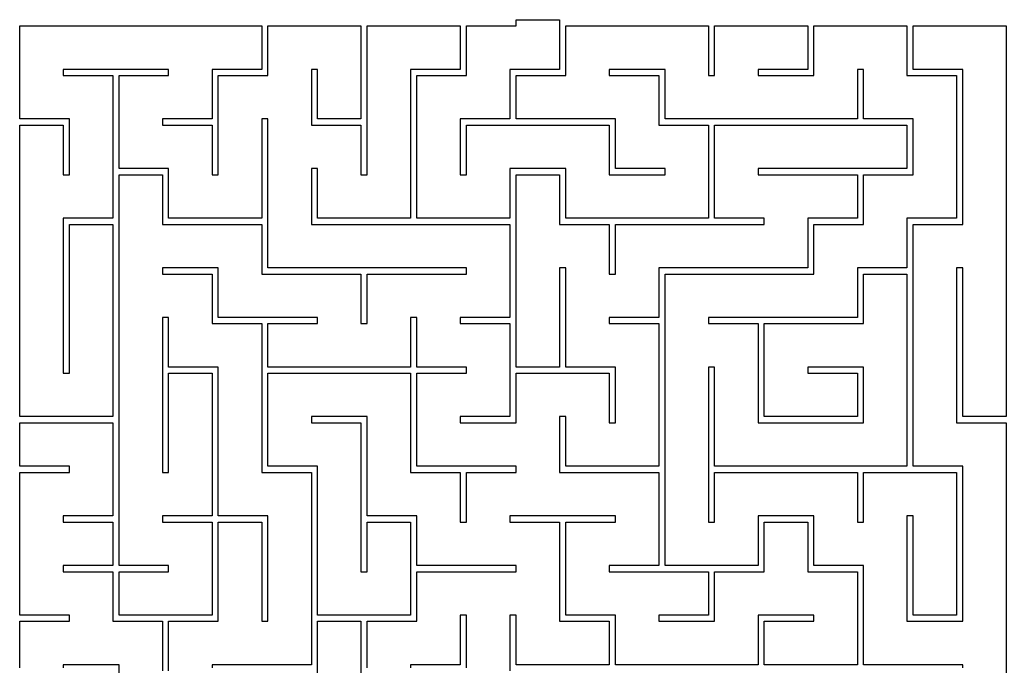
# Model space of a CAD drawing. Extents: x 6 to 903, y -818 to 91.
# Drawn here: x 6 to 903, y -498 to 91 of the extents above; entities that cross this region are included whole.
import ezdxf

# ---------------------------------------------------------------- set-up
doc = ezdxf.new("R2010")
doc.units = 0

msp = doc.modelspace()

# ---------------------------------------------------------------- linework, layer by layer
at = {"layer": 'Layer 1'}
for p, q in [((457.20028, 88.05336), (457.20028, 90.87558)), ((457.20028, 90.87558), (476.95578, 90.87558)), ((476.95578, 90.87558), (496.71128, 90.87558)), ((496.71128, 90.87558), (496.71128, 68.29778)), ((5.64424, 42.89824), (5.64424, 85.23154)), ((5.64424, 85.23154), (115.71124, 85.23154)), ((115.71124, 85.23154), (225.77824, 85.23154)), ((225.77824, 85.23154), (225.77824, 65.47604)), ((231.42268, 62.6537), (231.42268, 85.2315)), ((231.42268, 85.2315), (273.75598, 85.2315)), ((273.75598, 85.2315), (316.08928, 85.2315)), ((316.08928, 85.2315), (316.08928, 42.8982)), ((321.73388, 17.4982), (321.73388, 85.2315)), ((321.73388, 85.2315), (364.06718, 85.2315)), ((364.06718, 85.2315), (406.40048, 85.2315)), ((406.40048, 85.2315), (406.40048, 65.476)), ((412.04468, 62.65334), (412.04468, 85.23114)), ((412.04468, 85.23114), (434.62248, 85.23114)), ((434.62248, 85.23114), (457.20028, 85.23114)), ((457.20028, 85.23114), (457.20028, 88.05336)), ((502.35572, 62.65322), (502.35572, 85.23102)), ((502.35572, 85.23102), (567.26682, 85.23102)), ((567.26682, 85.23102), (632.17792, 85.23102)), ((632.17792, 85.23102), (632.17792, 62.65322)), ((637.82236, 62.65322), (637.82236, 85.23102)), ((637.82236, 85.23102), (680.15566, 85.23102)), ((680.15566, 85.23102), (722.48896, 85.23102)), ((722.48896, 85.23102), (722.48896, 65.47552)), ((728.13336, 62.65338), (728.13336, 85.23118)), ((728.13336, 85.23118), (770.46666, 85.23118)), ((770.46666, 85.23118), (812.79996, 85.23118)), ((812.79996, 85.23118), (812.79996, 62.65338)), ((818.44436, 65.4764), (818.44436, 85.2319)), ((818.44436, 85.2319), (860.77766, 85.2319)), ((860.77766, 85.2319), (903.11096, 85.2319)), ((903.11096, 85.2319), (903.11096, -92.5681)), ((225.77824, 65.47604), (225.77824, 45.72054)), ((406.40048, 65.476), (406.40048, 45.7205)), ((496.71128, 68.29778), (496.71128, 45.71998)), ((722.48896, 65.47552), (722.48896, 45.72002)), ((818.44436, 45.7209), (818.44436, 65.4764)), ((231.42268, 40.0759), (231.42268, 62.6537)), ((412.04468, 40.07554), (412.04468, 62.65334)), ((502.35572, 40.07542), (502.35572, 62.65322)), ((632.17792, 62.65322), (632.17792, 40.07542)), ((637.82236, 40.07542), (637.82236, 62.65322)), ((728.13336, 40.07558), (728.13336, 62.65338)), ((812.79996, 62.65338), (812.79996, 40.07558)), ((93.13326, 45.72118), (45.15556, 45.72118)), ((45.15556, 45.72118), (45.15556, 42.89896)), ((141.11096, 45.72118), (93.13326, 45.72118)), ((141.11096, 42.89896), (141.11096, 45.72118)), ((203.20044, 45.72054), (180.62264, 45.72054)), ((180.62264, 45.72054), (180.62264, 23.14274)), ((225.77824, 45.72054), (203.20044, 45.72054)), ((273.75606, 45.7205), (270.93384, 45.7205)), ((270.93384, 45.7205), (270.93384, 20.3205)), ((276.57828, 45.7205), (273.75606, 45.7205)), ((276.57828, 23.1427), (276.57828, 45.7205)), ((383.82268, 45.7205), (361.24488, 45.7205)), ((361.24488, 45.7205), (361.24488, -22.0128)), ((406.40048, 45.7205), (383.82268, 45.7205)), ((474.13348, 45.71998), (451.55568, 45.71998)), ((451.55568, 45.71998), (451.55568, 23.14218)), ((496.71128, 45.71998), (474.13348, 45.71998)), ((567.26668, 45.71998), (541.86668, 45.71998)), ((541.86668, 45.71998), (541.86668, 42.89776)), ((592.66668, 45.71998), (567.26668, 45.71998)), ((592.66668, 23.14218), (592.66668, 45.71998)), ((699.91116, 45.72002), (677.33336, 45.72002)), ((677.33336, 45.72002), (677.33336, 42.8978)), ((722.48896, 45.72002), (699.91116, 45.72002)), ((770.4665, 45.71998), (767.64428, 45.71998)), ((767.64428, 45.71998), (767.64428, 23.14218)), ((773.28872, 45.71998), (770.4665, 45.71998)), ((773.28872, 23.14218), (773.28872, 45.71998)), ((841.02216, 45.7209), (818.44436, 45.7209)), ((863.59996, 45.7209), (841.02216, 45.7209)), ((863.59996, -24.8346), (863.59996, 45.7209)), ((5.64424, 0.56494), (5.64424, 42.89824)), ((45.15556, 42.89896), (45.15556, 40.07674)), ((45.15556, 40.07674), (67.73336, 40.07674)), ((67.73336, 40.07674), (90.31116, 40.07674)), ((90.31116, 40.07674), (90.31116, -24.83436)), ((95.95536, -2.25656), (95.95536, 40.07674)), ((95.95536, 40.07674), (118.53316, 40.07674)), ((118.53316, 40.07674), (141.11096, 40.07674)), ((141.11096, 40.07674), (141.11096, 42.89896)), ((186.26708, -5.0796), (186.26708, 40.0759)), ((186.26708, 40.0759), (208.84488, 40.0759)), ((208.84488, 40.0759), (231.42268, 40.0759)), ((316.08928, 42.8982), (316.08928, 0.5649)), ((366.88908, -24.83556), (366.88908, 40.07554)), ((366.88908, 40.07554), (389.46688, 40.07554)), ((389.46688, 40.07554), (412.04468, 40.07554)), ((457.20012, 20.31992), (457.20012, 40.07542)), ((457.20012, 40.07542), (479.77792, 40.07542)), ((479.77792, 40.07542), (502.35572, 40.07542)), ((541.86668, 42.89776), (541.86668, 40.07554)), ((541.86668, 40.07554), (564.44448, 40.07554)), ((564.44448, 40.07554), (587.02228, 40.07554)), ((587.02228, 40.07554), (587.02228, 17.49774)), ((632.17792, 40.07542), (635.00014, 40.07542)), ((635.00014, 40.07542), (637.82236, 40.07542)), ((677.33336, 42.8978), (677.33336, 40.07558)), ((677.33336, 40.07558), (702.73336, 40.07558)), ((702.73336, 40.07558), (728.13336, 40.07558)), ((812.79996, 40.07558), (835.37776, 40.07558)), ((835.37776, 40.07558), (857.95556, 40.07558)), ((857.95556, 40.07558), (857.95556, -24.83552)), ((180.62264, 23.14274), (180.62264, 0.56494)), ((270.93384, 20.3205), (270.93384, -5.0795)), ((276.57828, 0.5649), (276.57828, 23.1427)), ((451.55568, 23.14218), (451.55568, 0.56438)), ((457.20012, 0.56442), (457.20012, 20.31992)), ((592.66668, 0.56438), (592.66668, 23.14218)), ((767.64428, 23.14218), (767.64428, 0.56438)), ((773.28872, 0.56438), (773.28872, 23.14218)), ((321.73388, -50.2351), (321.73388, 17.4982)), ((587.02228, 17.49774), (587.02228, -5.08006)), ((28.22204, 0.56494), (5.64424, 0.56494)), ((50.79984, 0.56494), (28.22204, 0.56494)), ((50.79984, -24.83506), (50.79984, 0.56494)), ((158.04484, 0.56494), (135.46704, 0.56494)), ((135.46704, 0.56494), (135.46704, -2.25728)), ((180.62264, 0.56494), (158.04484, 0.56494)), ((228.59978, 0.56554), (225.77756, 0.56554)), ((225.77756, 0.56554), (225.77756, -44.58996)), ((231.422, 0.56554), (228.59978, 0.56554)), ((231.422, -67.16776), (231.422, 0.56554)), ((296.33378, 0.5649), (276.57828, 0.5649)), ((316.08928, 0.5649), (296.33378, 0.5649)), ((428.97788, 0.56438), (406.40008, 0.56438)), ((406.40008, 0.56438), (406.40008, -24.83562)), ((451.55568, 0.56438), (428.97788, 0.56438)), ((502.35562, 0.56442), (457.20012, 0.56442)), ((547.51112, 0.56442), (502.35562, 0.56442)), ((547.51112, -22.01338), (547.51112, 0.56442)), ((680.15548, 0.56438), (592.66668, 0.56438)), ((767.64428, 0.56438), (680.15548, 0.56438)), ((795.86652, 0.56438), (773.28872, 0.56438)), ((818.44432, 0.56438), (795.86652, 0.56438)), ((818.44432, -24.83562), (818.44432, 0.56438)), ((5.6444, -137.72346), (5.6444, -5.07946)), ((5.6444, -5.07946), (25.3999, -5.07946)), ((25.3999, -5.07946), (45.1554, -5.07946)), ((45.1554, -5.07946), (45.1554, -27.65726)), ((95.95536, -44.58986), (95.95536, -2.25656)), ((135.46704, -2.25728), (135.46704, -5.0795)), ((135.46704, -5.0795), (158.04484, -5.0795)), ((158.04484, -5.0795), (180.62264, -5.0795)), ((180.62264, -5.0795), (180.62264, -27.6573)), ((186.26708, -50.2351), (186.26708, -5.0796)), ((270.93384, -5.0795), (293.51164, -5.0795)), ((293.51164, -5.0795), (316.08944, -5.0795)), ((316.08944, -5.0795), (316.08944, -27.6573)), ((412.04452, -27.65782), (412.04452, -5.08002)), ((412.04452, -5.08002), (476.95562, -5.08002)), ((476.95562, -5.08002), (541.86672, -5.08002)), ((541.86672, -5.08002), (541.86672, -27.65782)), ((587.02228, -5.08006), (609.60008, -5.08006)), ((609.60008, -5.08006), (632.17788, -5.08006)), ((632.17788, -5.08006), (632.17788, -47.41336)), ((637.82228, -47.41284), (637.82228, -5.07954)), ((637.82228, -5.07954), (725.31108, -5.07954)), ((725.31108, -5.07954), (812.79988, -5.07954)), ((812.79988, -5.07954), (812.79988, -24.83504)), ((50.79984, -50.23506), (50.79984, -24.83506)), ((90.31116, -24.83436), (90.31116, -89.74546)), ((361.24488, -22.0128), (361.24488, -89.7461)), ((366.88908, -89.74666), (366.88908, -24.83556)), ((406.40008, -24.83562), (406.40008, -50.23562)), ((547.51112, -44.59118), (547.51112, -22.01338)), ((812.79988, -24.83504), (812.79988, -44.59054)), ((818.44432, -50.23562), (818.44432, -24.83562)), ((857.95556, -24.83552), (857.95556, -89.74662)), ((863.59996, -95.3901), (863.59996, -24.8346)), ((45.1554, -27.65726), (45.1554, -50.23506)), ((180.62264, -27.6573), (180.62264, -50.2351)), ((316.08944, -27.6573), (316.08944, -50.2351)), ((412.04452, -50.23562), (412.04452, -27.65782)), ((541.86672, -27.65782), (541.86672, -50.23562)), ((118.53316, -44.58986), (95.95536, -44.58986)), ((141.11096, -44.58986), (118.53316, -44.58986)), ((141.11096, -67.16766), (141.11096, -44.58986)), ((225.77756, -44.58996), (225.77756, -89.74546)), ((273.75606, -44.5905), (270.93384, -44.5905)), ((270.93384, -44.5905), (270.93384, -69.9905)), ((276.57828, -44.5905), (273.75606, -44.5905)), ((276.57828, -67.1683), (276.57828, -44.5905)), ((476.95568, -44.59106), (451.55568, -44.59106)), ((451.55568, -44.59106), (451.55568, -67.16886)), ((502.35568, -44.59106), (476.95568, -44.59106)), ((502.35568, -67.16886), (502.35568, -44.59106)), ((570.08892, -44.59118), (547.51112, -44.59118)), ((592.66672, -44.59118), (570.08892, -44.59118)), ((592.66672, -47.4134), (592.66672, -44.59118)), ((745.06658, -44.59054), (677.33328, -44.59054)), ((677.33328, -44.59054), (677.33328, -47.41276)), ((812.79988, -44.59054), (745.06658, -44.59054)), ((45.1554, -50.23506), (47.97762, -50.23506)), ((47.97762, -50.23506), (50.79984, -50.23506)), ((95.95556, -228.0343), (95.95556, -50.2343)), ((95.95556, -50.2343), (115.71106, -50.2343)), ((115.71106, -50.2343), (135.46656, -50.2343)), ((135.46656, -50.2343), (135.46656, -72.8121)), ((180.62264, -50.2351), (183.44486, -50.2351)), ((183.44486, -50.2351), (186.26708, -50.2351)), ((316.08944, -50.2351), (318.91166, -50.2351)), ((318.91166, -50.2351), (321.73388, -50.2351)), ((406.40008, -50.23562), (409.2223, -50.23562)), ((409.2223, -50.23562), (412.04452, -50.23562)), ((457.20024, -137.72378), (457.20024, -50.23498)), ((457.20024, -50.23498), (476.95574, -50.23498)), ((476.95574, -50.23498), (496.71124, -50.23498)), ((496.71124, -50.23498), (496.71124, -72.81278)), ((541.86672, -50.23562), (567.26672, -50.23562)), ((567.26672, -50.23562), (592.66672, -50.23562)), ((592.66672, -50.23562), (592.66672, -47.4134)), ((632.17788, -47.41336), (632.17788, -89.74666)), ((637.82228, -89.74614), (637.82228, -47.41284)), ((677.33328, -47.41276), (677.33328, -50.23498)), ((677.33328, -50.23498), (722.48878, -50.23498)), ((722.48878, -50.23498), (767.64428, -50.23498)), ((767.64428, -50.23498), (767.64428, -69.99048)), ((773.28872, -72.81342), (773.28872, -50.23562)), ((773.28872, -50.23562), (795.86652, -50.23562)), ((795.86652, -50.23562), (818.44432, -50.23562)), ((141.11096, -89.74546), (141.11096, -67.16766)), ((231.422, -134.90106), (231.422, -67.16776)), ((270.93384, -69.9905), (270.93384, -95.3905)), ((276.57828, -89.7461), (276.57828, -67.1683)), ((451.55568, -67.16886), (451.55568, -89.74666)), ((502.35568, -89.74666), (502.35568, -67.16886)), ((767.64428, -69.99048), (767.64428, -89.74598)), ((135.46656, -72.8121), (135.46656, -95.3899)), ((496.71124, -72.81278), (496.71124, -95.39058)), ((773.28872, -95.39122), (773.28872, -72.81342)), ((67.73336, -89.74546), (45.15556, -89.74546)), ((45.15556, -89.74546), (45.15556, -160.30096)), ((90.31116, -89.74546), (67.73336, -89.74546)), ((183.44426, -89.74546), (141.11096, -89.74546)), ((225.77756, -89.74546), (183.44426, -89.74546)), ((318.91158, -89.7461), (276.57828, -89.7461)), ((361.24488, -89.7461), (318.91158, -89.7461)), ((409.22238, -89.74666), (366.88908, -89.74666)), ((451.55568, -89.74666), (409.22238, -89.74666)), ((567.26678, -89.74666), (502.35568, -89.74666)), ((632.17788, -89.74666), (567.26678, -89.74666)), ((660.40008, -89.74614), (637.82228, -89.74614)), ((682.97788, -89.74614), (660.40008, -89.74614)), ((682.97788, -92.56836), (682.97788, -89.74614)), ((745.06648, -89.74598), (722.48868, -89.74598)), ((722.48868, -89.74598), (722.48868, -112.32378)), ((767.64428, -89.74598), (745.06648, -89.74598)), ((835.37776, -89.74662), (812.79996, -89.74662)), ((812.79996, -89.74662), (812.79996, -112.32442)), ((857.95556, -89.74662), (835.37776, -89.74662)), ((50.8, -163.12316), (50.8, -95.38986)), ((50.8, -95.38986), (70.5555, -95.38986)), ((70.5555, -95.38986), (90.311, -95.38986)), ((90.311, -95.38986), (90.311, -182.87866)), ((135.46656, -95.3899), (180.62206, -95.3899)), ((180.62206, -95.3899), (225.77756, -95.3899)), ((225.77756, -95.3899), (225.77756, -117.9677)), ((270.93384, -95.3905), (361.24484, -95.3905)), ((361.24484, -95.3905), (451.55584, -95.3905)), ((451.55584, -95.3905), (451.55584, -137.7238)), ((496.71124, -95.39058), (519.28904, -95.39058)), ((519.28904, -95.39058), (541.86684, -95.39058)), ((541.86684, -95.39058), (541.86684, -117.96838)), ((547.51128, -117.96838), (547.51128, -95.39058)), ((547.51128, -95.39058), (615.24458, -95.39058)), ((615.24458, -95.39058), (682.97788, -95.39058)), ((682.97788, -95.39058), (682.97788, -92.56836)), ((728.13312, -117.96902), (728.13312, -95.39122)), ((728.13312, -95.39122), (750.71092, -95.39122)), ((750.71092, -95.39122), (773.28872, -95.39122)), ((818.44436, -205.4571), (818.44436, -95.3901)), ((818.44436, -95.3901), (841.02216, -95.3901)), ((841.02216, -95.3901), (863.59996, -95.3901)), ((903.11096, -92.5681), (903.11096, -270.3681)), ((722.48868, -112.32378), (722.48868, -134.90158)), ((812.79996, -112.32442), (812.79996, -134.90222)), ((225.77756, -117.9677), (225.77756, -140.5455)), ((541.86684, -117.96838), (541.86684, -140.54618)), ((547.51128, -140.54618), (547.51128, -117.96838)), ((728.13312, -140.54682), (728.13312, -117.96902)), ((5.6444, -270.36746), (5.6444, -137.72346)), ((160.86648, -134.90082), (135.46648, -134.90082)), ((135.46648, -134.90082), (135.46648, -137.72304)), ((135.46648, -137.72304), (135.46648, -140.54526)), ((135.46648, -140.54526), (158.04428, -140.54526)), ((158.04428, -140.54526), (180.62208, -140.54526)), ((186.26648, -134.90082), (160.86648, -134.90082)), ((180.62208, -140.54526), (180.62208, -163.12306)), ((186.26648, -157.47862), (186.26648, -134.90082)), ((225.77756, -140.5455), (270.93306, -140.5455)), ((321.733, -134.90106), (231.422, -134.90106)), ((270.93306, -140.5455), (316.08856, -140.5455)), ((316.08856, -140.5455), (316.08856, -163.1233)), ((412.044, -134.90106), (321.733, -134.90106)), ((321.733, -163.1233), (321.733, -140.5455)), ((321.733, -140.5455), (366.8885, -140.5455)), ((366.8885, -140.5455), (412.044, -140.5455)), ((412.044, -137.72328), (412.044, -134.90106)), ((412.044, -140.5455), (412.044, -137.72328)), ((451.55584, -137.7238), (451.55584, -180.0571)), ((457.20024, -225.21258), (457.20024, -137.72378)), ((499.53346, -134.90158), (496.71124, -134.90158)), ((496.71124, -134.90158), (496.71124, -180.05708)), ((502.35568, -134.90158), (499.53346, -134.90158)), ((502.35568, -180.05708), (502.35568, -134.90158)), ((541.86684, -140.54618), (544.68906, -140.54618)), ((544.68906, -140.54618), (547.51128, -140.54618)), ((654.75538, -134.90158), (587.02208, -134.90158)), ((587.02208, -134.90158), (587.02208, -157.47938)), ((592.66652, -273.19082), (592.66652, -140.54682)), ((592.66652, -140.54682), (660.39982, -140.54682)), ((722.48868, -134.90158), (654.75538, -134.90158)), ((660.39982, -140.54682), (728.13312, -140.54682)), ((790.22216, -134.90222), (767.64436, -134.90222)), ((767.64436, -134.90222), (767.64436, -157.48002)), ((773.28876, -163.1243), (773.28876, -140.5465)), ((773.28876, -140.5465), (793.04426, -140.5465)), ((812.79996, -134.90222), (790.22216, -134.90222)), ((793.04426, -140.5465), (812.79976, -140.5465)), ((812.79976, -140.5465), (812.79976, -228.0353)), ((860.77774, -134.9015), (857.95552, -134.9015)), ((857.95552, -134.9015), (857.95552, -205.457)), ((863.59996, -134.9015), (860.77774, -134.9015)), ((863.59996, -202.6348), (863.59996, -134.9015)), ((45.15556, -160.30096), (45.15556, -230.85646)), ((186.26648, -180.05642), (186.26648, -157.47862)), ((587.02208, -157.47938), (587.02208, -180.05718)), ((767.64436, -157.48002), (767.64436, -180.05782)), ((50.8, -230.85646), (50.8, -163.12316)), ((180.62208, -163.12306), (180.62208, -185.70086)), ((316.08856, -163.1233), (316.08856, -185.7011)), ((321.733, -185.7011), (321.733, -163.1233)), ((773.28876, -185.7021), (773.28876, -163.1243)), ((90.311, -182.87866), (90.311, -270.36746)), ((138.28894, -180.0565), (135.46672, -180.0565)), ((135.46672, -180.0565), (135.46672, -250.612)), ((141.11116, -180.0565), (138.28894, -180.0565)), ((141.11116, -202.6343), (141.11116, -180.0565)), ((180.62208, -185.70086), (203.19988, -185.70086)), ((231.42198, -180.05642), (186.26648, -180.05642)), ((203.19988, -185.70086), (225.77768, -185.70086)), ((225.77768, -185.70086), (225.77768, -253.43416)), ((231.42188, -205.45636), (231.42188, -185.70086)), ((231.42188, -185.70086), (253.99968, -185.70086)), ((276.57748, -180.05642), (231.42198, -180.05642)), ((253.99968, -185.70086), (276.57748, -185.70086)), ((276.57748, -182.87864), (276.57748, -180.05642)), ((276.57748, -185.70086), (276.57748, -182.87864)), ((316.08856, -185.7011), (318.91078, -185.7011)), ((318.91078, -185.7011), (321.733, -185.7011)), ((364.0663, -180.05626), (361.24408, -180.05626)), ((361.24408, -180.05626), (361.24408, -202.63406)), ((366.88852, -180.05626), (364.0663, -180.05626)), ((366.88852, -202.63406), (366.88852, -180.05626)), ((428.97804, -180.0571), (406.40024, -180.0571)), ((406.40024, -180.0571), (406.40024, -182.87932)), ((406.40024, -182.87932), (406.40024, -185.70154)), ((406.40024, -185.70154), (428.97804, -185.70154)), ((451.55584, -180.0571), (428.97804, -180.0571)), ((428.97804, -185.70154), (451.55584, -185.70154)), ((451.55584, -185.70154), (451.55584, -228.03484)), ((496.71124, -180.05708), (496.71124, -225.21258)), ((502.35568, -225.21258), (502.35568, -180.05708)), ((564.44428, -180.05718), (541.86648, -180.05718)), ((541.86648, -180.05718), (541.86648, -182.8794)), ((541.86648, -182.8794), (541.86648, -185.70162)), ((541.86648, -185.70162), (564.44428, -185.70162)), ((587.02208, -180.05718), (564.44428, -180.05718)), ((564.44428, -185.70162), (587.02208, -185.70162)), ((587.02208, -185.70162), (587.02208, -250.61272)), ((699.91106, -180.05782), (632.17776, -180.05782)), ((632.17776, -180.05782), (632.17776, -182.88004)), ((632.17776, -182.88004), (632.17776, -185.70226)), ((632.17776, -185.70226), (654.75556, -185.70226)), ((654.75556, -185.70226), (677.33336, -185.70226)), ((677.33336, -185.70226), (677.33336, -230.85776)), ((682.97776, -228.0354), (682.97776, -185.7021)), ((682.97776, -185.7021), (728.13326, -185.7021)), ((767.64436, -180.05782), (699.91106, -180.05782)), ((728.13326, -185.7021), (773.28876, -185.7021)), ((141.11116, -225.2121), (141.11116, -202.6343)), ((231.42188, -225.21186), (231.42188, -205.45636)), ((361.24408, -202.63406), (361.24408, -225.21186)), ((366.88852, -225.21186), (366.88852, -202.63406)), ((818.44436, -315.5241), (818.44436, -205.4571)), ((857.95552, -205.457), (857.95552, -276.0125)), ((863.59996, -270.3681), (863.59996, -202.6348)), ((45.15556, -230.85646), (47.97778, -230.85646)), ((47.97778, -230.85646), (50.8, -230.85646)), ((95.95556, -405.8343), (95.95556, -228.0343)), ((163.68896, -225.2121), (141.11116, -225.2121)), ((141.11116, -276.012), (141.11116, -230.8565)), ((141.11116, -230.8565), (160.86666, -230.8565)), ((160.86666, -230.8565), (180.62216, -230.8565)), ((186.26676, -225.2121), (163.68896, -225.2121)), ((180.62216, -230.8565), (180.62216, -295.7676)), ((186.26676, -292.9454), (186.26676, -225.2121)), ((231.42168, -273.18964), (231.42168, -230.85634)), ((231.42168, -230.85634), (296.33278, -230.85634)), ((296.33298, -225.21186), (231.42188, -225.21186)), ((296.33278, -230.85634), (361.24388, -230.85634)), ((361.24408, -225.21186), (296.33298, -225.21186)), ((361.24388, -230.85634), (361.24388, -276.01184)), ((389.46632, -225.21186), (366.88852, -225.21186)), ((366.88852, -273.1896), (366.88852, -230.8563)), ((366.88852, -230.8563), (389.46632, -230.8563)), ((412.04412, -225.21186), (389.46632, -225.21186)), ((389.46632, -230.8563), (412.04412, -230.8563)), ((412.04412, -228.03408), (412.04412, -225.21186)), ((412.04412, -230.8563), (412.04412, -228.03408)), ((451.55584, -228.03484), (451.55584, -270.36814)), ((476.95574, -225.21258), (457.20024, -225.21258)), ((457.20024, -253.43478), (457.20024, -230.85698)), ((457.20024, -230.85698), (499.53354, -230.85698)), ((496.71124, -225.21258), (476.95574, -225.21258)), ((499.53354, -230.85698), (541.86684, -230.85698)), ((524.93348, -225.21258), (502.35568, -225.21258)), ((547.51128, -225.21258), (524.93348, -225.21258)), ((541.86684, -230.85698), (541.86684, -253.43478)), ((547.51128, -250.61258), (547.51128, -225.21258)), ((634.99994, -225.2131), (632.17772, -225.2131)), ((632.17772, -225.2131), (632.17772, -295.7686)), ((637.82216, -225.2131), (634.99994, -225.2131)), ((637.82216, -270.3686), (637.82216, -225.2131)), ((677.33336, -230.85776), (677.33336, -276.01326)), ((682.97776, -270.3687), (682.97776, -228.0354)), ((747.88876, -225.21326), (722.48876, -225.21326)), ((722.48876, -225.21326), (722.48876, -228.03548)), ((722.48876, -228.03548), (722.48876, -230.8577)), ((722.48876, -230.8577), (745.06656, -230.8577)), ((745.06656, -230.8577), (767.64436, -230.8577)), ((773.28876, -225.21326), (747.88876, -225.21326)), ((767.64436, -230.8577), (767.64436, -250.6132)), ((773.28876, -250.61326), (773.28876, -225.21326)), ((812.79976, -228.0353), (812.79976, -315.5241)), ((135.46672, -250.612), (135.46672, -321.1675)), ((547.51128, -276.01258), (547.51128, -250.61258)), ((587.02208, -250.61272), (587.02208, -315.52382)), ((767.64436, -250.6132), (767.64436, -270.3687)), ((773.28876, -276.01326), (773.28876, -250.61326)), ((225.77768, -253.43416), (225.77768, -321.16746)), ((457.20024, -276.01258), (457.20024, -253.43478)), ((541.86684, -253.43478), (541.86684, -276.01258)), ((47.9777, -270.36746), (5.6444, -270.36746)), ((5.64468, -295.76752), (5.64468, -276.01202)), ((5.64468, -276.01202), (47.97798, -276.01202)), ((90.311, -270.36746), (47.9777, -270.36746)), ((47.97798, -276.01202), (90.31128, -276.01202)), ((90.31128, -276.01202), (90.31128, -318.34532)), ((141.11116, -321.1675), (141.11116, -276.012)), ((231.42168, -315.52294), (231.42168, -273.18964)), ((296.33284, -270.3675), (270.93284, -270.3675)), ((270.93284, -270.3675), (270.93284, -273.18972)), ((270.93284, -273.18972), (270.93284, -276.01194)), ((270.93284, -276.01194), (293.51064, -276.01194)), ((293.51064, -276.01194), (316.08844, -276.01194)), ((321.73284, -270.3675), (296.33284, -270.3675)), ((316.08844, -276.01194), (316.08844, -343.74524)), ((321.73284, -315.523), (321.73284, -270.3675)), ((361.24388, -276.01184), (361.24388, -321.16734)), ((366.88852, -315.5229), (366.88852, -273.1896)), ((428.97804, -270.36814), (406.40024, -270.36814)), ((406.40024, -270.36814), (406.40024, -273.19036)), ((406.40024, -273.19036), (406.40024, -276.01258)), ((406.40024, -276.01258), (431.80024, -276.01258)), ((451.55584, -270.36814), (428.97804, -270.36814)), ((431.80024, -276.01258), (457.20024, -276.01258)), ((499.53326, -270.36822), (496.71104, -270.36822)), ((496.71104, -270.36822), (496.71104, -295.76822)), ((502.35548, -270.36822), (499.53326, -270.36822)), ((502.35548, -292.94602), (502.35548, -270.36822)), ((541.86684, -276.01258), (544.68906, -276.01258)), ((544.68906, -276.01258), (547.51128, -276.01258)), ((592.66652, -405.83482), (592.66652, -273.19082)), ((637.82216, -315.5241), (637.82216, -270.3686)), ((677.33336, -276.01326), (725.31106, -276.01326)), ((725.31106, -270.3687), (682.97776, -270.3687)), ((767.64436, -270.3687), (725.31106, -270.3687)), ((725.31106, -276.01326), (773.28876, -276.01326)), ((857.95552, -276.0125), (880.53332, -276.0125)), ((883.35546, -270.3681), (863.59996, -270.3681)), ((880.53332, -276.0125), (903.11112, -276.0125)), ((903.11096, -270.3681), (883.35546, -270.3681)), ((903.11112, -276.0125), (903.11112, -431.2345)), ((5.64468, -315.52302), (5.64468, -295.76752)), ((180.62216, -295.7676), (180.62216, -360.6787)), ((186.26676, -360.6787), (186.26676, -292.9454)), ((496.71104, -295.76822), (496.71104, -321.16822)), ((502.35548, -315.52382), (502.35548, -292.94602)), ((632.17772, -295.7686), (632.17772, -366.3241)), ((28.22248, -315.52302), (5.64468, -315.52302)), ((5.64468, -386.07856), (5.64468, -321.16746)), ((5.64468, -321.16746), (28.22248, -321.16746)), ((50.80028, -315.52302), (28.22248, -315.52302)), ((28.22248, -321.16746), (50.80028, -321.16746)), ((50.80028, -318.34524), (50.80028, -315.52302)), ((50.80028, -321.16746), (50.80028, -318.34524)), ((90.31128, -318.34532), (90.31128, -360.67862)), ((135.46672, -321.1675), (138.28894, -321.1675)), ((138.28894, -321.1675), (141.11116, -321.1675)), ((225.77768, -321.16746), (248.35548, -321.16746)), ((253.99948, -315.52294), (231.42168, -315.52294)), ((248.35548, -321.16746), (270.93328, -321.16746)), ((276.57728, -315.52294), (253.99948, -315.52294)), ((270.93328, -321.16746), (270.93328, -408.65626)), ((276.57728, -383.25624), (276.57728, -315.52294)), ((321.73284, -360.6785), (321.73284, -315.523)), ((361.24388, -321.16734), (383.82168, -321.16734)), ((412.04402, -315.5229), (366.88852, -315.5229)), ((383.82168, -321.16734), (406.39948, -321.16734)), ((406.39948, -321.16734), (406.39948, -343.74514)), ((412.04392, -343.74514), (412.04392, -321.16734)), ((412.04392, -321.16734), (434.62172, -321.16734)), ((457.19952, -315.5229), (412.04402, -315.5229)), ((434.62172, -321.16734), (457.19952, -321.16734)), ((457.19952, -318.34512), (457.19952, -315.5229)), ((457.19952, -321.16734), (457.19952, -318.34512)), ((496.71104, -321.16822), (541.86654, -321.16822)), ((544.68878, -315.52382), (502.35548, -315.52382)), ((541.86654, -321.16822), (587.02204, -321.16822)), ((587.02208, -315.52382), (544.68878, -315.52382)), ((587.02204, -321.16822), (587.02204, -363.50152)), ((725.31096, -315.5241), (637.82216, -315.5241)), ((637.82216, -343.7463), (637.82216, -321.1685)), ((637.82216, -321.1685), (702.73326, -321.1685)), ((702.73326, -321.1685), (767.64436, -321.1685)), ((812.79976, -315.5241), (725.31096, -315.5241)), ((767.64436, -321.1685), (767.64436, -343.7463)), ((773.2888, -343.7463), (773.2888, -321.1685)), ((773.2888, -321.1685), (815.6221, -321.1685)), ((815.6221, -321.1685), (857.9554, -321.1685)), ((841.02216, -315.5241), (818.44436, -315.5241)), ((863.59996, -315.5241), (841.02216, -315.5241)), ((857.9554, -321.1685), (857.9554, -386.0796)), ((863.59996, -386.0796), (863.59996, -315.5241)), ((316.08844, -343.74524), (316.08844, -411.47854)), ((406.39948, -343.74514), (406.39948, -366.32294)), ((412.04392, -366.32294), (412.04392, -343.74514)), ((637.82216, -366.3241), (637.82216, -343.7463)), ((767.64436, -343.7463), (767.64436, -366.3241)), ((773.2888, -366.3241), (773.2888, -343.7463)), ((67.73348, -360.67862), (45.15568, -360.67862)), ((45.15568, -360.67862), (45.15568, -363.50084)), ((45.15568, -363.50084), (45.15568, -366.32306)), ((45.15568, -366.32306), (67.73348, -366.32306)), ((90.31128, -360.67862), (67.73348, -360.67862)), ((67.73348, -366.32306), (90.31128, -366.32306)), ((90.31128, -366.32306), (90.31128, -386.07856)), ((158.04436, -360.6787), (135.46656, -360.6787)), ((135.46656, -360.6787), (135.46656, -363.50092)), ((135.46656, -363.50092), (135.46656, -366.32314)), ((135.46656, -366.32314), (158.04436, -366.32314)), ((180.62216, -360.6787), (158.04436, -360.6787)), ((158.04436, -366.32314), (180.62216, -366.32314)), ((180.62216, -366.32314), (180.62216, -408.65644)), ((208.84456, -360.6787), (186.26676, -360.6787)), ((186.26692, -411.4786), (186.26692, -366.3231)), ((186.26692, -366.3231), (206.02242, -366.3231)), ((206.02242, -366.3231), (225.77792, -366.3231)), ((231.42236, -360.6787), (208.84456, -360.6787)), ((225.77792, -366.3231), (225.77792, -411.4786)), ((231.42236, -408.6564), (231.42236, -360.6787)), ((344.31064, -360.6785), (321.73284, -360.6785)), ((321.73288, -388.90074), (321.73288, -366.32294)), ((321.73288, -366.32294), (341.48838, -366.32294)), ((341.48838, -366.32294), (361.24388, -366.32294)), ((366.88844, -360.6785), (344.31064, -360.6785)), ((361.24388, -366.32294), (361.24388, -408.65624)), ((366.88844, -383.2563), (366.88844, -360.6785)), ((406.39948, -366.32294), (409.2217, -366.32294)), ((409.2217, -366.32294), (412.04392, -366.32294)), ((499.53314, -360.67922), (451.55544, -360.67922)), ((451.55544, -360.67922), (451.55544, -363.50144)), ((451.55544, -363.50144), (451.55544, -366.32366)), ((451.55544, -366.32366), (474.13324, -366.32366)), ((474.13324, -366.32366), (496.71104, -366.32366)), ((496.71104, -366.32366), (496.71104, -411.47916)), ((547.51084, -360.67922), (499.53314, -360.67922)), ((502.35524, -408.65696), (502.35524, -366.32366)), ((502.35524, -366.32366), (524.93304, -366.32366)), ((524.93304, -366.32366), (547.51084, -366.32366)), ((547.51084, -363.50144), (547.51084, -360.67922)), ((547.51084, -366.32366), (547.51084, -363.50144)), ((587.02204, -363.50152), (587.02204, -405.83482)), ((632.17772, -366.3241), (634.99994, -366.3241)), ((634.99994, -366.3241), (637.82216, -366.3241)), ((702.73312, -360.67922), (677.33312, -360.67922)), ((677.33312, -360.67922), (677.33312, -383.25702)), ((682.97744, -388.9013), (682.97744, -366.3235)), ((682.97744, -366.3235), (702.73294, -366.3235)), ((702.73294, -366.3235), (722.48844, -366.3235)), ((728.13312, -360.67922), (702.73312, -360.67922)), ((722.48844, -366.3235), (722.48844, -388.9013)), ((728.13312, -383.25702), (728.13312, -360.67922)), ((767.64436, -366.3241), (770.46658, -366.3241)), ((770.46658, -366.3241), (773.2888, -366.3241)), ((815.62218, -360.6797), (812.79996, -360.6797)), ((812.79996, -360.6797), (812.79996, -408.6574)), ((818.4444, -360.6797), (815.62218, -360.6797)), ((818.4444, -405.8352), (818.4444, -360.6797)), ((276.57728, -450.98954), (276.57728, -383.25624)), ((366.88844, -405.8341), (366.88844, -383.2563)), ((677.33312, -383.25702), (677.33312, -405.83482)), ((728.13312, -405.83482), (728.13312, -383.25702)), ((5.64468, -450.98966), (5.64468, -386.07856)), ((90.31128, -386.07856), (90.31128, -405.83406)), ((321.73288, -411.47854), (321.73288, -388.90074)), ((682.97744, -411.4791), (682.97744, -388.9013)), ((722.48844, -388.9013), (722.48844, -411.4791)), ((857.9554, -386.0796), (857.9554, -450.9907)), ((863.59996, -456.6351), (863.59996, -386.0796)), ((67.73348, -405.83406), (45.15568, -405.83406)), ((45.15568, -405.83406), (45.15568, -408.65628)), ((45.15568, -408.65628), (45.15568, -411.4785)), ((45.15568, -411.4785), (67.73348, -411.4785)), ((90.31128, -405.83406), (67.73348, -405.83406)), ((67.73348, -411.4785), (90.31128, -411.4785)), ((90.31128, -411.4785), (90.31128, -434.0563)), ((118.53336, -405.8343), (95.95556, -405.8343)), ((95.95556, -431.23424), (95.95556, -411.47874)), ((95.95556, -411.47874), (118.53336, -411.47874)), ((141.11116, -405.8343), (118.53336, -405.8343)), ((118.53336, -411.47874), (141.11116, -411.47874)), ((141.11116, -408.65652), (141.11116, -405.8343)), ((141.11116, -411.47874), (141.11116, -408.65652)), ((180.62216, -408.65644), (180.62216, -450.98974)), ((186.26692, -456.6341), (186.26692, -411.4786)), ((225.77792, -411.4786), (225.77792, -456.6341)), ((231.42236, -456.6341), (231.42236, -408.6564)), ((270.93328, -408.65626), (270.93328, -496.14506)), ((316.08844, -411.47854), (318.91066, -411.47854)), ((318.91066, -411.47854), (321.73288, -411.47854)), ((361.24388, -408.65624), (361.24388, -450.98954)), ((412.04394, -405.8341), (366.88844, -405.8341)), ((366.88844, -434.05634), (366.88844, -411.47854)), ((366.88844, -411.47854), (412.04394, -411.47854)), ((457.19944, -405.8341), (412.04394, -405.8341)), ((412.04394, -411.47854), (457.19944, -411.47854)), ((457.19944, -408.65632), (457.19944, -405.8341)), ((457.19944, -411.47854), (457.19944, -408.65632)), ((496.71104, -411.47916), (496.71104, -456.63466)), ((502.35524, -450.99026), (502.35524, -408.65696)), ((564.44424, -405.83482), (541.86644, -405.83482)), ((541.86644, -405.83482), (541.86644, -408.65704)), ((541.86644, -408.65704), (541.86644, -411.47926)), ((541.86644, -411.47926), (587.02194, -411.47926)), ((587.02204, -405.83482), (564.44424, -405.83482)), ((587.02194, -411.47926), (632.17744, -411.47926)), ((634.99982, -405.83482), (592.66652, -405.83482)), ((632.17744, -411.47926), (632.17744, -431.23476)), ((677.33312, -405.83482), (634.99982, -405.83482)), ((637.82184, -434.0569), (637.82184, -411.4791)), ((637.82184, -411.4791), (660.39964, -411.4791)), ((660.39964, -411.4791), (682.97744, -411.4791)), ((722.48844, -411.4791), (745.06624, -411.4791)), ((750.71092, -405.83482), (728.13312, -405.83482)), ((745.06624, -411.4791), (767.64404, -411.4791)), ((773.28872, -405.83482), (750.71092, -405.83482)), ((767.64404, -411.4791), (767.64404, -453.8124)), ((773.28872, -450.99032), (773.28872, -405.83482)), ((812.79996, -408.6574), (812.79996, -456.6351)), ((818.4444, -450.9907), (818.4444, -405.8352)), ((90.31128, -434.0563), (90.31128, -456.6341)), ((95.95556, -450.98974), (95.95556, -431.23424)), ((366.88844, -456.63414), (366.88844, -434.05634)), ((632.17744, -431.23476), (632.17744, -450.99026)), ((637.82184, -456.6347), (637.82184, -434.0569)), ((903.11112, -431.2345), (903.11112, -586.4565)), ((28.22248, -450.98966), (5.64468, -450.98966)), ((5.64468, -498.9674), (5.64468, -456.6341)), ((5.64468, -456.6341), (28.22248, -456.6341)), ((50.80028, -450.98966), (28.22248, -450.98966)), ((28.22248, -456.6341), (50.80028, -456.6341)), ((50.80028, -453.81188), (50.80028, -450.98966)), ((50.80028, -456.6341), (50.80028, -453.81188)), ((90.31128, -456.6341), (112.88908, -456.6341)), ((138.28886, -450.98974), (95.95556, -450.98974)), ((112.88908, -456.6341), (135.46688, -456.6341)), ((135.46688, -456.6341), (135.46688, -501.7896)), ((180.62216, -450.98974), (138.28886, -450.98974)), ((141.11132, -501.7896), (141.11132, -456.6341)), ((141.11132, -456.6341), (163.68912, -456.6341)), ((163.68912, -456.6341), (186.26692, -456.6341)), ((225.77792, -456.6341), (228.60014, -456.6341)), ((228.60014, -456.6341), (231.42236, -456.6341)), ((318.91058, -450.98954), (276.57728, -450.98954)), ((276.57744, -566.7011), (276.57744, -456.6341)), ((276.57744, -456.6341), (296.33294, -456.6341)), ((296.33294, -456.6341), (316.08844, -456.6341)), ((316.08844, -456.6341), (316.08844, -546.9451)), ((361.24388, -450.98954), (318.91058, -450.98954)), ((321.73284, -498.96744), (321.73284, -456.63414)), ((321.73284, -456.63414), (344.31064, -456.63414)), ((344.31064, -456.63414), (366.88844, -456.63414)), ((409.22166, -450.9897), (406.39944, -450.9897)), ((406.39944, -450.9897), (406.39944, -473.5675)), ((412.04388, -450.9897), (409.22166, -450.9897)), ((412.04388, -498.9674), (412.04388, -450.9897)), ((454.37782, -450.99006), (451.5556, -450.99006)), ((451.5556, -450.99006), (451.5556, -476.39006)), ((457.20004, -450.99006), (454.37782, -450.99006)), ((457.20004, -473.56786), (457.20004, -450.99006)), ((496.71104, -456.63466), (519.28884, -456.63466)), ((524.93304, -450.99026), (502.35524, -450.99026)), ((519.28884, -456.63466), (541.86664, -456.63466)), ((547.51084, -450.99026), (524.93304, -450.99026)), ((541.86664, -456.63466), (541.86664, -476.39016)), ((547.51084, -473.56806), (547.51084, -450.99026)), ((609.59964, -450.99026), (587.02184, -450.99026)), ((587.02184, -450.99026), (587.02184, -453.81248)), ((587.02184, -453.81248), (587.02184, -456.6347)), ((587.02184, -456.6347), (612.42184, -456.6347)), ((632.17744, -450.99026), (609.59964, -450.99026)), ((612.42184, -456.6347), (637.82184, -456.6347)), ((702.73304, -450.99026), (677.33304, -450.99026)), ((677.33304, -450.99026), (677.33304, -473.56806)), ((682.97744, -476.3902), (682.97744, -456.6347)), ((682.97744, -456.6347), (705.55524, -456.6347)), ((728.13304, -450.99026), (702.73304, -450.99026)), ((705.55524, -456.6347), (728.13304, -456.6347)), ((728.13304, -453.81248), (728.13304, -450.99026)), ((728.13304, -456.6347), (728.13304, -453.81248)), ((767.64404, -453.8124), (767.64404, -496.1457)), ((773.28872, -496.14582), (773.28872, -450.99032)), ((812.79996, -456.6351), (838.19996, -456.6351)), ((838.1999, -450.9907), (818.4444, -450.9907)), ((857.9554, -450.9907), (838.1999, -450.9907)), ((838.19996, -456.6351), (863.59996, -456.6351)), ((406.39944, -473.5675), (406.39944, -496.1453)), ((457.20004, -496.14566), (457.20004, -473.56786)), ((547.51084, -496.14586), (547.51084, -473.56806)), ((677.33304, -473.56806), (677.33304, -496.14586)), ((451.5556, -476.39006), (451.5556, -501.79006)), ((541.86664, -476.39016), (541.86664, -496.14566)), ((682.97744, -496.1457), (682.97744, -476.3902)), ((70.55568, -496.14526), (45.15568, -496.14526)), ((45.15568, -496.14526), (45.15568, -498.96748)), ((95.95568, -496.14526), (70.55568, -496.14526)), ((95.95568, -541.30076), (95.95568, -496.14526)), ((225.77778, -496.14506), (180.62228, -496.14506)), ((180.62228, -496.14506), (180.62228, -498.96728)), ((270.93328, -496.14506), (225.77778, -496.14506)), ((383.82164, -496.1453), (361.24384, -496.1453)), ((361.24384, -496.1453), (361.24384, -498.96752)), ((406.39944, -496.1453), (383.82164, -496.1453)), ((499.53334, -496.14566), (457.20004, -496.14566)), ((541.86664, -496.14566), (499.53334, -496.14566)), ((612.42194, -496.14586), (547.51084, -496.14586)), ((677.33304, -496.14586), (612.42194, -496.14586)), ((725.31074, -496.1457), (682.97744, -496.1457)), ((767.64404, -496.1457), (725.31074, -496.1457)), ((818.44422, -496.14582), (773.28872, -496.14582)), ((863.59972, -496.14582), (818.44422, -496.14582)), ((863.59972, -498.96804), (863.59972, -496.14582))]:
    msp.add_line(p, q, dxfattribs=at)

doc.saveas('drawing.dxf')
